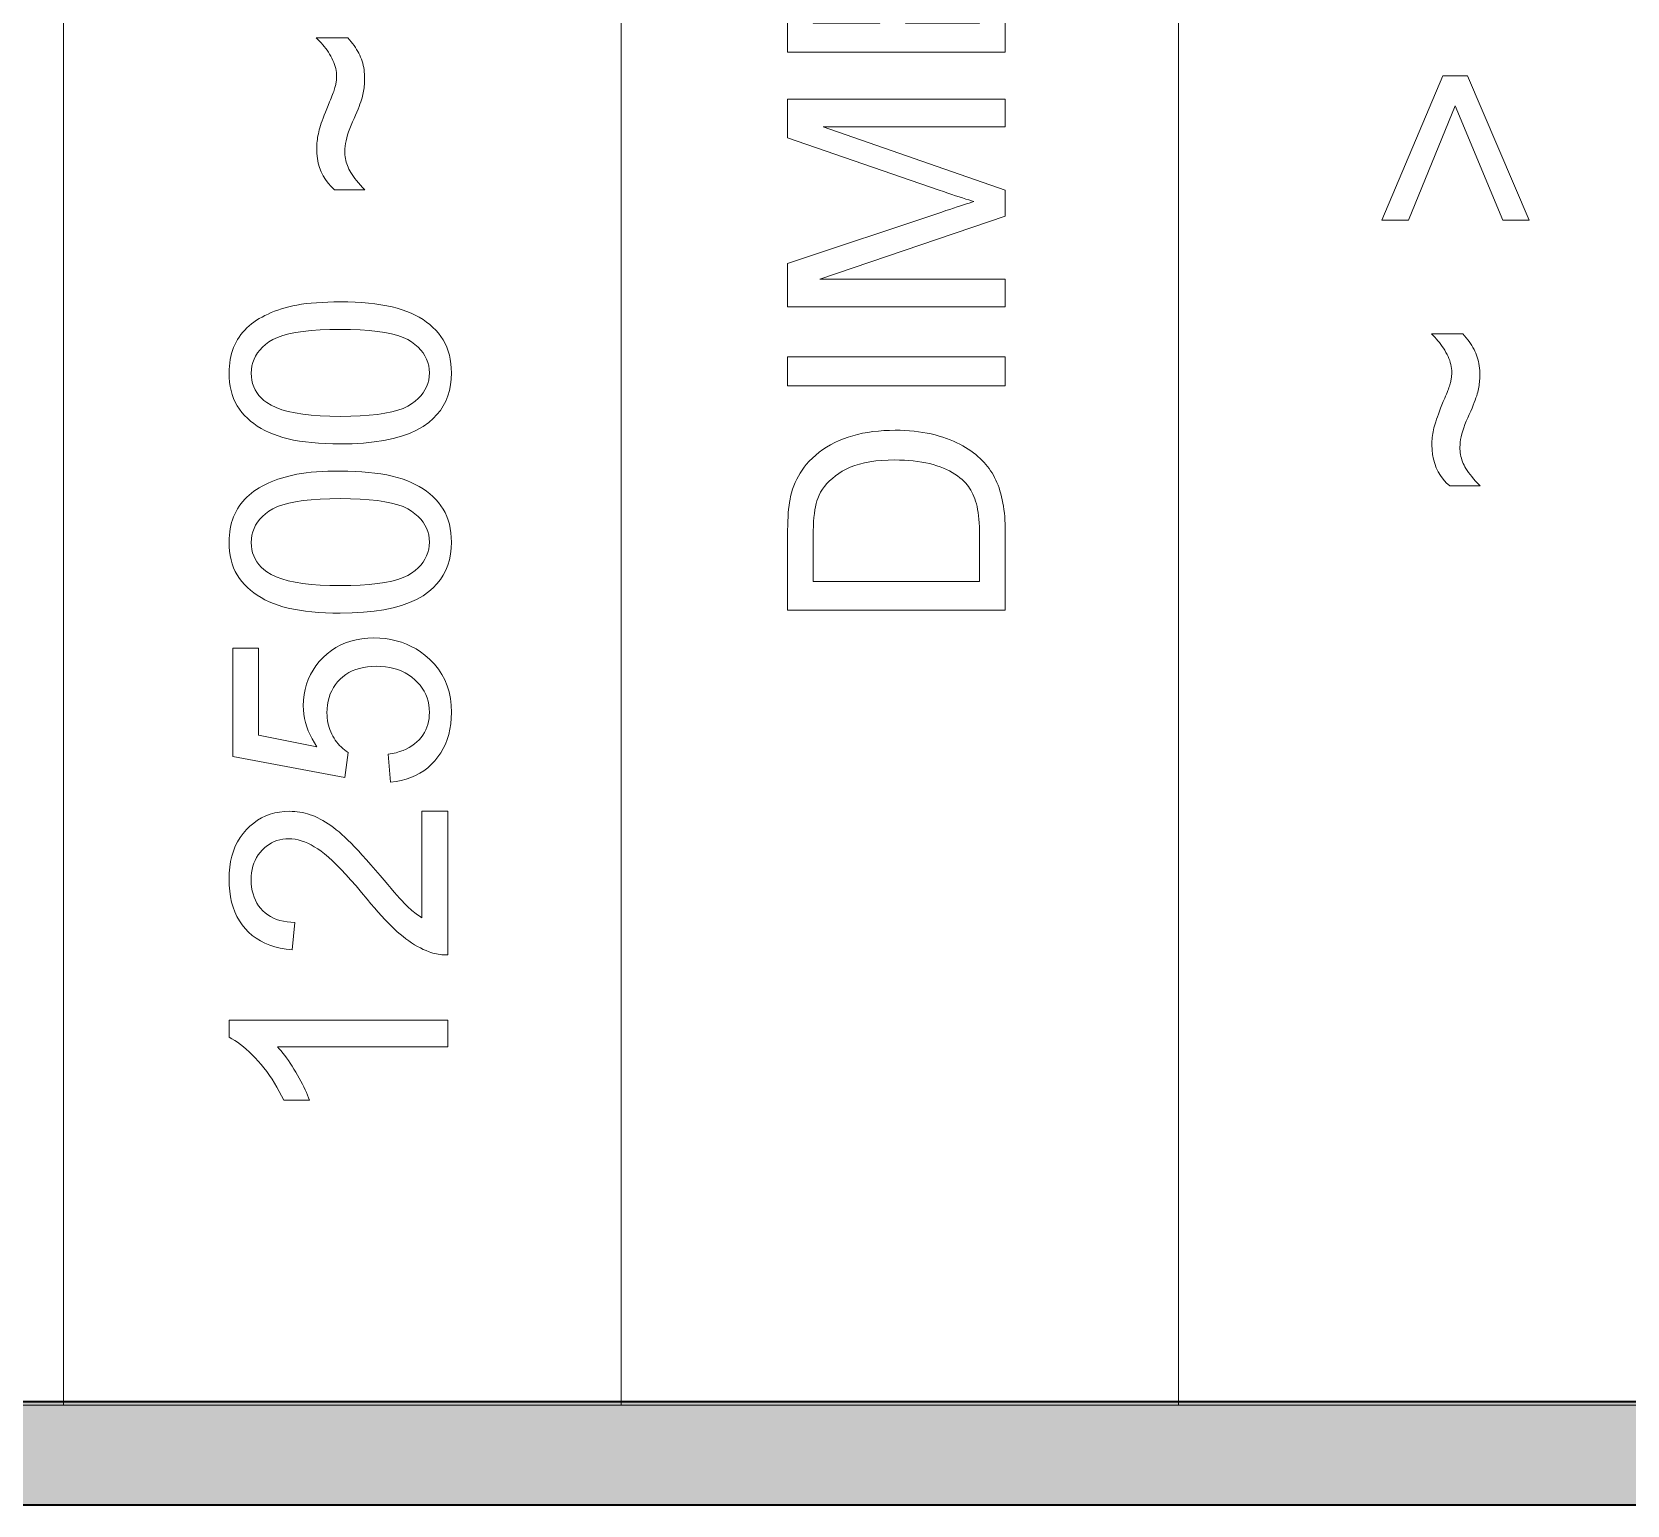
# Model space of a CAD drawing. Extents: x 23 to 417, y 3 to 294.
# Drawn here: x 210.13 to 217.45, y 9.76 to 16.53 of the extents above; entities that cross this region are included whole.
import ezdxf

# ---------------------------------------------------------------- set-up
doc = ezdxf.new("R2010")
doc.units = 0

msp = doc.modelspace()

# ---------------------------------------------------------------- linework, layer by layer
at = {"color": 7, "lineweight": 13}
for p, q in [((210.2719, 10.2218), (210.2719, 50.2218)), ((212.8326, 10.2218), (212.8326, 50.2218)), ((215.3933, 10.2218), (215.3933, 50.2218)), ((176.422, 10.2218), (230.7576, 10.2218))]:
    msp.add_line(p, q, dxfattribs=at)
at = {"color": 7, "lineweight": 35}
for p, q in [((30.2375, 10.2375), (409.7625, 10.2375)), ((410.2375, 9.7625), (29.7625, 9.7625))]:
    msp.add_line(p, q, dxfattribs=at)
at = {"color": 7, "lineweight": 13}
for points in [[(214.5973, 16.4346), (213.5973, 16.4346), (213.5973, 17.1577), (213.7153, 17.1577), (213.7153, 16.5669), (214.0216, 16.5669), (214.0216, 17.1201), (214.1389, 17.1201), (214.1389, 16.5669), (214.4793, 16.5669), (214.4793, 17.1808), (214.5973, 17.1808)], [(211.6566, 15.8016), (211.5168, 15.8016), (211.5012, 15.8165), (211.4873, 15.8323), (211.475, 15.849), (211.4644, 15.8666), (211.4554, 15.8851), (211.448, 15.9046), (211.4423, 15.9249), (211.4382, 15.9461), (211.4357, 15.9682), (211.4349, 15.9912), (211.435, 15.9994), (211.4354, 16.0077), (211.436, 16.0161), (211.4368, 16.0246), (211.4379, 16.0332), (211.4392, 16.0418), (211.4408, 16.0505), (211.4426, 16.0593), (211.4446, 16.0682), (211.4469, 16.0772), (211.4495, 16.0865), (211.4526, 16.0967), (211.4561, 16.1076), (211.4602, 16.1193), (211.4647, 16.1317), (211.4697, 16.1449), (211.4751, 16.1589), (211.481, 16.1736), (211.4874, 16.1891), (211.4943, 16.2054), (211.4981, 16.2146), (211.5016, 16.2233), (211.5049, 16.2315), (211.5079, 16.2393), (211.5106, 16.2466), (211.5131, 16.2534), (211.5153, 16.2598), (211.5172, 16.2656), (211.5188, 16.2711), (211.5202, 16.276), (211.5214, 16.2807), (211.5224, 16.2854), (211.5233, 16.2902), (211.5241, 16.2949), (211.5248, 16.2996), (211.5253, 16.3044), (211.5258, 16.3091), (211.5261, 16.3139), (211.5263, 16.3186), (211.5263, 16.3234), (211.5261, 16.3323), (211.5253, 16.3413), (211.5239, 16.3503), (211.5221, 16.3594), (211.5197, 16.3685), (211.5168, 16.3777), (211.5133, 16.387), (211.5093, 16.3963), (211.5048, 16.4057), (211.4997, 16.4152), (211.4943, 16.4245), (211.4885, 16.4337), (211.4825, 16.4426), (211.4763, 16.4514), (211.4697, 16.4599), (211.4629, 16.4682), (211.4558, 16.4763), (211.4484, 16.4842), (211.4408, 16.4919), (211.4329, 16.4994), (211.5775, 16.4994), (211.5854, 16.4907), (211.593, 16.4819), (211.6, 16.4731), (211.6066, 16.4643), (211.6128, 16.4555), (211.6185, 16.4466), (211.6237, 16.4378), (211.6286, 16.4289), (211.6329, 16.42), (211.6368, 16.4111), (211.6403, 16.402), (211.6435, 16.3927), (211.6462, 16.3832), (211.6486, 16.3735), (211.6507, 16.3636), (211.6523, 16.3534), (211.6536, 16.343), (211.6545, 16.3324), (211.6551, 16.3215), (211.6552, 16.3104), (211.6552, 16.3023), (211.6549, 16.2942), (211.6544, 16.2862), (211.6537, 16.2783), (211.6529, 16.2705), (211.6518, 16.2627), (211.6506, 16.255), (211.6491, 16.2474), (211.6475, 16.2398), (211.6457, 16.2323), (211.6435, 16.2245), (211.6408, 16.2157), (211.6376, 16.2061), (211.6338, 16.1956), (211.6295, 16.1843), (211.6247, 16.172), (211.6193, 16.1589), (211.6134, 16.1449), (211.607, 16.1301), (211.6, 16.1143), (211.5931, 16.0984), (211.587, 16.0831), (211.5816, 16.0683), (211.5769, 16.054), (211.5729, 16.0402), (211.5696, 16.027), (211.5671, 16.0144), (211.5653, 16.0023), (211.5642, 15.9907), (211.5638, 15.9796), (211.564, 15.9709), (211.5646, 15.9624), (211.5655, 15.9539), (211.5668, 15.9455), (211.5685, 15.9372), (211.5706, 15.9291), (211.573, 15.921), (211.5759, 15.913), (211.579, 15.9052), (211.5826, 15.8974), (211.5867, 15.8895), (211.5916, 15.8813), (211.5971, 15.8726), (211.6035, 15.8636), (211.6105, 15.8542), (211.6183, 15.8444), (211.6268, 15.8343), (211.636, 15.8238), (211.6459, 15.8129)], [(216.7207, 16.3255), (217.0038, 15.6631), (216.8817, 15.6631), (216.6641, 16.1877), (216.4486, 15.6631), (216.3265, 15.6631), (216.6061, 16.3255)], [(214.5973, 15.2641), (213.5973, 15.2641), (213.5973, 15.4632), (214.3053, 15.6999), (214.3246, 15.7063), (214.3429, 15.7123), (214.3602, 15.718), (214.3765, 15.7233), (214.3918, 15.7283), (214.4061, 15.7329), (214.4194, 15.7371), (214.4317, 15.741), (214.443, 15.7445), (214.4533, 15.7477), (214.4419, 15.7513), (214.4295, 15.7553), (214.416, 15.7596), (214.4015, 15.7644), (214.386, 15.7695), (214.3694, 15.775), (214.3519, 15.7809), (214.3333, 15.7872), (214.3137, 15.7939), (214.293, 15.8009), (213.5973, 16.0403), (213.5973, 16.2184), (214.5973, 16.2184), (214.5973, 16.0908), (213.7603, 16.0908), (214.5973, 15.8002), (214.5973, 15.6808), (213.746, 15.3916), (214.5973, 15.3916)], [(211.5434, 14.6351), (211.5086, 14.6355), (211.4752, 14.6366), (211.4432, 14.6384), (211.4126, 14.641), (211.3833, 14.6443), (211.3555, 14.6483), (211.329, 14.653), (211.3039, 14.6585), (211.2802, 14.6647), (211.2579, 14.6716), (211.2368, 14.6793), (211.2166, 14.6877), (211.1975, 14.6967), (211.1793, 14.7065), (211.1622, 14.717), (211.146, 14.7282), (211.1308, 14.7401), (211.1166, 14.7527), (211.1034, 14.7661), (211.0911, 14.7801), (211.08, 14.7949), (211.07, 14.8104), (211.0612, 14.8266), (211.0536, 14.8436), (211.0471, 14.8614), (211.0419, 14.8798), (211.0378, 14.8991), (211.0348, 14.919), (211.0331, 14.9397), (211.0325, 14.9612), (211.0328, 14.9771), (211.0338, 14.9926), (211.0354, 15.0077), (211.0377, 15.0224), (211.0406, 15.0367), (211.0441, 15.0507), (211.0483, 15.0642), (211.0532, 15.0773), (211.0587, 15.0901), (211.0649, 15.1024), (211.0716, 15.1143), (211.079, 15.1258), (211.0869, 15.1369), (211.0954, 15.1476), (211.1044, 15.1578), (211.1141, 15.1676), (211.1243, 15.177), (211.135, 15.186), (211.1464, 15.1945), (211.1583, 15.2027), (211.1708, 15.2104), (211.1838, 15.2178), (211.1973, 15.2249), (211.2114, 15.2316), (211.226, 15.238), (211.2411, 15.244), (211.2568, 15.2497), (211.273, 15.2551), (211.2898, 15.2601), (211.307, 15.2647), (211.3252, 15.269), (211.3445, 15.2729), (211.3651, 15.2762), (211.3869, 15.2792), (211.4099, 15.2816), (211.4342, 15.2837), (211.4597, 15.2852), (211.4863, 15.2864), (211.5143, 15.287), (211.5434, 15.2873), (211.5779, 15.2869), (211.6111, 15.2858), (211.6429, 15.284), (211.6733, 15.2815), (211.7024, 15.2782), (211.7301, 15.2742), (211.7565, 15.2695), (211.7815, 15.2641), (211.8052, 15.258), (211.8275, 15.2511), (211.8486, 15.2435), (211.8688, 15.2352), (211.8879, 15.2262), (211.9061, 15.2165), (211.9233, 15.206), (211.9395, 15.1948), (211.9548, 15.1829), (211.969, 15.1703), (211.9823, 15.157), (211.9946, 15.143), (212.0058, 15.1282), (212.0159, 15.1127), (212.0247, 15.0964), (212.0324, 15.0794), (212.0389, 15.0616), (212.0442, 15.043), (212.0483, 15.0237), (212.0513, 15.0036), (212.053, 14.9828), (212.0536, 14.9612), (212.0526, 14.9329), (212.0495, 14.9058), (212.0443, 14.88), (212.037, 14.8554), (212.0277, 14.8321), (212.0163, 14.81), (212.0028, 14.7892), (211.9873, 14.7695), (211.9696, 14.7512), (211.9499, 14.7341), (211.9234, 14.7153), (211.8937, 14.6984), (211.8609, 14.6836), (211.825, 14.6707), (211.7859, 14.6599), (211.7437, 14.651), (211.6983, 14.644), (211.6498, 14.6391), (211.5982, 14.6361)], [(211.5434, 14.7613), (211.591, 14.7619), (211.6353, 14.7636), (211.6763, 14.7665), (211.714, 14.7706), (211.7484, 14.7757), (211.7796, 14.7821), (211.8074, 14.7896), (211.832, 14.7982), (211.8532, 14.808), (211.8711, 14.819), (211.8866, 14.8308), (211.9005, 14.8431), (211.9127, 14.856), (211.9233, 14.8694), (211.9323, 14.8834), (211.9396, 14.8978), (211.9453, 14.9129), (211.9494, 14.9284), (211.9518, 14.9446), (211.9527, 14.9612), (211.9518, 14.9778), (211.9494, 14.994), (211.9453, 15.0095), (211.9396, 15.0246), (211.9322, 15.039), (211.9232, 15.053), (211.9126, 15.0664), (211.9003, 15.0793), (211.8864, 15.0916), (211.8708, 15.1034), (211.8528, 15.1144), (211.8315, 15.1242), (211.807, 15.1328), (211.7791, 15.1403), (211.748, 15.1467), (211.7136, 15.1518), (211.676, 15.1559), (211.6351, 15.1588), (211.5909, 15.1605), (211.5434, 15.1611), (211.4957, 15.1605), (211.4512, 15.1588), (211.4101, 15.1559), (211.3724, 15.1518), (211.3379, 15.1467), (211.3067, 15.1403), (211.2789, 15.1328), (211.2544, 15.1242), (211.2332, 15.1144), (211.2153, 15.1034), (211.1999, 15.0916), (211.1861, 15.0792), (211.1739, 15.0663), (211.1633, 15.0528), (211.1544, 15.0387), (211.1471, 15.0241), (211.1414, 15.0089), (211.1373, 14.9931), (211.1349, 14.9767), (211.1341, 14.9598), (211.1348, 14.9433), (211.137, 14.9274), (211.1405, 14.9122), (211.1456, 14.8976), (211.152, 14.8838), (211.1599, 14.8706), (211.1692, 14.8581), (211.1799, 14.8463), (211.1921, 14.8352), (211.2057, 14.8248), (211.2256, 14.8127), (211.2485, 14.8019), (211.2745, 14.7924), (211.3036, 14.7842), (211.3358, 14.7772), (211.3712, 14.7715), (211.4096, 14.767), (211.4511, 14.7639), (211.4957, 14.762)], [(216.778, 14.4421), (216.6382, 14.4421), (216.6226, 14.457), (216.6087, 14.4728), (216.5965, 14.4895), (216.5858, 14.5071), (216.5768, 14.5257), (216.5694, 14.5451), (216.5637, 14.5654), (216.5596, 14.5866), (216.5572, 14.6087), (216.5563, 14.6317), (216.5565, 14.64), (216.5568, 14.6483), (216.5574, 14.6567), (216.5582, 14.6651), (216.5593, 14.6737), (216.5606, 14.6823), (216.5622, 14.691), (216.564, 14.6998), (216.566, 14.7087), (216.5683, 14.7177), (216.5709, 14.7271), (216.574, 14.7372), (216.5776, 14.7481), (216.5816, 14.7598), (216.5861, 14.7723), (216.5911, 14.7855), (216.5965, 14.7994), (216.6024, 14.8142), (216.6088, 14.8297), (216.6157, 14.8459), (216.6195, 14.8551), (216.623, 14.8638), (216.6263, 14.872), (216.6293, 14.8798), (216.632, 14.8871), (216.6345, 14.8939), (216.6367, 14.9003), (216.6386, 14.9062), (216.6402, 14.9116), (216.6416, 14.9165), (216.6428, 14.9212), (216.6438, 14.9259), (216.6447, 14.9307), (216.6455, 14.9354), (216.6462, 14.9401), (216.6468, 14.9449), (216.6472, 14.9496), (216.6475, 14.9544), (216.6477, 14.9592), (216.6477, 14.9639), (216.6475, 14.9728), (216.6467, 14.9818), (216.6454, 14.9908), (216.6435, 14.9999), (216.6411, 15.009), (216.6382, 15.0182), (216.6347, 15.0275), (216.6307, 15.0368), (216.6262, 15.0462), (216.6211, 15.0557), (216.6157, 15.0651), (216.61, 15.0742), (216.6039, 15.0832), (216.5977, 15.0919), (216.5911, 15.1004), (216.5843, 15.1088), (216.5772, 15.1169), (216.5698, 15.1248), (216.5622, 15.1324), (216.5543, 15.1399), (216.6989, 15.1399), (216.7069, 15.1312), (216.7144, 15.1224), (216.7214, 15.1136), (216.728, 15.1048), (216.7342, 15.096), (216.7399, 15.0872), (216.7452, 15.0783), (216.75, 15.0694), (216.7543, 15.0605), (216.7582, 15.0516), (216.7617, 15.0425), (216.7649, 15.0333), (216.7676, 15.0238), (216.77, 15.014), (216.7721, 15.0041), (216.7737, 14.9939), (216.775, 14.9835), (216.7759, 14.9729), (216.7765, 14.962), (216.7767, 14.951), (216.7766, 14.9428), (216.7763, 14.9347), (216.7758, 14.9267), (216.7751, 14.9188), (216.7743, 14.911), (216.7732, 14.9032), (216.772, 14.8955), (216.7706, 14.8879), (216.7689, 14.8803), (216.7671, 14.8729), (216.7649, 14.865), (216.7622, 14.8562), (216.759, 14.8466), (216.7552, 14.8361), (216.7509, 14.8248), (216.7461, 14.8125), (216.7407, 14.7994), (216.7348, 14.7854), (216.7284, 14.7706), (216.7214, 14.7549), (216.7145, 14.739), (216.7084, 14.7236), (216.703, 14.7088), (216.6983, 14.6945), (216.6943, 14.6808), (216.691, 14.6676), (216.6885, 14.6549), (216.6867, 14.6428), (216.6856, 14.6312), (216.6853, 14.6201), (216.6854, 14.6115), (216.686, 14.6029), (216.687, 14.5944), (216.6883, 14.586), (216.6899, 14.5778), (216.692, 14.5696), (216.6945, 14.5615), (216.6973, 14.5536), (216.7005, 14.5457), (216.704, 14.5379), (216.7081, 14.53), (216.713, 14.5218), (216.7186, 14.5131), (216.7249, 14.5041), (216.7319, 14.4947), (216.7397, 14.4849), (216.7482, 14.4748), (216.7574, 14.4643), (216.7673, 14.4534)], [(214.5973, 14.9025), (213.5973, 14.9025), (213.5973, 15.0349), (214.5973, 15.0349)], [(214.5973, 13.8712), (213.5973, 13.8712), (213.5973, 14.2156), (213.5974, 14.2384), (213.5979, 14.2601), (213.5986, 14.2806), (213.5996, 14.3001), (213.6009, 14.3185), (213.6024, 14.3357), (213.6043, 14.3519), (213.6064, 14.3669), (213.6089, 14.3808), (213.6116, 14.3937), (213.6159, 14.4106), (213.6208, 14.427), (213.6264, 14.443), (213.6326, 14.4584), (213.6394, 14.4733), (213.6469, 14.4877), (213.655, 14.5016), (213.6638, 14.515), (213.6732, 14.5279), (213.6832, 14.5403), (213.697, 14.5558), (213.7115, 14.5704), (213.7267, 14.5842), (213.7426, 14.5972), (213.7594, 14.6095), (213.7768, 14.6209), (213.795, 14.6316), (213.814, 14.6414), (213.8337, 14.6504), (213.8541, 14.6587), (213.8752, 14.6661), (213.8969, 14.6728), (213.9192, 14.6787), (213.9421, 14.6838), (213.9655, 14.6881), (213.9896, 14.6916), (214.0143, 14.6944), (214.0395, 14.6963), (214.0654, 14.6975), (214.0918, 14.6979), (214.1143, 14.6976), (214.1364, 14.6968), (214.1578, 14.6955), (214.1788, 14.6936), (214.1992, 14.6912), (214.2192, 14.6883), (214.2386, 14.6849), (214.2575, 14.6809), (214.2759, 14.6764), (214.2937, 14.6713), (214.311, 14.6658), (214.3277, 14.6601), (214.3438, 14.654), (214.3593, 14.6476), (214.3741, 14.6409), (214.3884, 14.634), (214.4021, 14.6267), (214.4151, 14.6191), (214.4275, 14.6113), (214.4394, 14.6031), (214.4506, 14.5947), (214.4614, 14.5861), (214.4717, 14.5774), (214.4816, 14.5685), (214.4909, 14.5595), (214.4997, 14.5503), (214.508, 14.541), (214.5159, 14.5315), (214.5232, 14.5218), (214.5301, 14.512), (214.5365, 14.5019), (214.5427, 14.4914), (214.5485, 14.4805), (214.554, 14.4692), (214.5592, 14.4574), (214.564, 14.4453), (214.5685, 14.4328), (214.5728, 14.4198), (214.5766, 14.4064), (214.5802, 14.3926), (214.5835, 14.3785), (214.5864, 14.3638), (214.5889, 14.3488), (214.5911, 14.3334), (214.593, 14.3175), (214.5945, 14.3013), (214.5957, 14.2846), (214.5966, 14.2675), (214.5971, 14.2499), (214.5973, 14.232)], [(211.5434, 13.8582), (211.5086, 13.8586), (211.4752, 13.8597), (211.4432, 13.8615), (211.4126, 13.864), (211.3833, 13.8673), (211.3555, 13.8713), (211.329, 13.8761), (211.3039, 13.8816), (211.2802, 13.8878), (211.2579, 13.8947), (211.2368, 13.9023), (211.2166, 13.9107), (211.1975, 13.9198), (211.1793, 13.9296), (211.1622, 13.9401), (211.146, 13.9513), (211.1308, 13.9632), (211.1166, 13.9758), (211.1034, 13.9891), (211.0911, 14.0032), (211.08, 14.0179), (211.07, 14.0334), (211.0612, 14.0497), (211.0536, 14.0667), (211.0471, 14.0844), (211.0419, 14.1029), (211.0378, 14.1221), (211.0348, 14.1421), (211.0331, 14.1628), (211.0325, 14.1843), (211.0328, 14.2002), (211.0338, 14.2157), (211.0354, 14.2308), (211.0377, 14.2455), (211.0406, 14.2598), (211.0441, 14.2737), (211.0483, 14.2873), (211.0532, 14.3004), (211.0587, 14.3131), (211.0649, 14.3255), (211.0716, 14.3374), (211.079, 14.3489), (211.0869, 14.36), (211.0954, 14.3706), (211.1044, 14.3809), (211.1141, 14.3907), (211.1243, 14.4001), (211.135, 14.4091), (211.1464, 14.4176), (211.1583, 14.4257), (211.1708, 14.4335), (211.1838, 14.4409), (211.1973, 14.4479), (211.2114, 14.4547), (211.226, 14.461), (211.2411, 14.4671), (211.2568, 14.4728), (211.273, 14.4781), (211.2898, 14.4831), (211.307, 14.4878), (211.3252, 14.4921), (211.3445, 14.4959), (211.3651, 14.4993), (211.3869, 14.5022), (211.4099, 14.5047), (211.4342, 14.5067), (211.4597, 14.5083), (211.4863, 14.5094), (211.5143, 14.5101), (211.5434, 14.5103), (211.5779, 14.51), (211.6111, 14.5089), (211.6429, 14.5071), (211.6733, 14.5045), (211.7024, 14.5013), (211.7301, 14.4973), (211.7565, 14.4926), (211.7815, 14.4872), (211.8052, 14.481), (211.8275, 14.4742), (211.8486, 14.4666), (211.8688, 14.4583), (211.8879, 14.4492), (211.9061, 14.4395), (211.9233, 14.4291), (211.9395, 14.4179), (211.9548, 14.406), (211.969, 14.3934), (211.9823, 14.3801), (211.9946, 14.366), (212.0058, 14.3513), (212.0159, 14.3357), (212.0247, 14.3195), (212.0324, 14.3024), (212.0389, 14.2846), (212.0442, 14.2661), (212.0483, 14.2467), (212.0513, 14.2267), (212.053, 14.2058), (212.0536, 14.1843), (212.0526, 14.156), (212.0495, 14.1289), (212.0443, 14.1031), (212.037, 14.0785), (212.0277, 14.0552), (212.0163, 14.0331), (212.0028, 14.0122), (211.9873, 13.9926), (211.9696, 13.9742), (211.9499, 13.9571), (211.9234, 13.9383), (211.8937, 13.9215), (211.8609, 13.9067), (211.825, 13.8938), (211.7859, 13.8829), (211.7437, 13.874), (211.6983, 13.8671), (211.6498, 13.8622), (211.5982, 13.8592)], [(214.4793, 14.0035), (214.4793, 14.217), (214.4791, 14.2364), (214.4785, 14.2549), (214.4776, 14.2725), (214.4763, 14.2893), (214.4747, 14.3052), (214.4726, 14.3203), (214.4702, 14.3346), (214.4675, 14.348), (214.4644, 14.3605), (214.4608, 14.3722), (214.457, 14.3832), (214.4529, 14.3938), (214.4484, 14.4039), (214.4437, 14.4135), (214.4387, 14.4227), (214.4333, 14.4315), (214.4277, 14.4398), (214.4218, 14.4476), (214.4155, 14.455), (214.409, 14.4619), (214.3993, 14.4711), (214.3889, 14.4799), (214.3779, 14.4882), (214.3662, 14.4962), (214.3538, 14.5037), (214.3409, 14.5109), (214.3272, 14.5176), (214.313, 14.5239), (214.298, 14.5298), (214.2825, 14.5352), (214.2662, 14.5402), (214.2493, 14.5447), (214.2318, 14.5486), (214.2135, 14.552), (214.1946, 14.5549), (214.175, 14.5573), (214.1547, 14.5591), (214.1337, 14.5604), (214.1121, 14.5612), (214.0898, 14.5615), (214.0591, 14.561), (214.0299, 14.5594), (214.0022, 14.5568), (213.9759, 14.5532), (213.951, 14.5486), (213.9277, 14.5429), (213.9057, 14.5362), (213.8852, 14.5285), (213.8662, 14.5198), (213.8486, 14.51), (213.8324, 14.4995), (213.8172, 14.4885), (213.8031, 14.4771), (213.7901, 14.4652), (213.7783, 14.4529), (213.7676, 14.4402), (213.7579, 14.427), (213.7494, 14.4134), (213.742, 14.3993), (213.7357, 14.3848), (213.7319, 14.3735), (213.7284, 14.3609), (213.7253, 14.347), (213.7227, 14.3319), (213.7204, 14.3154), (213.7186, 14.2976), (213.7171, 14.2786), (213.7161, 14.2582), (213.7155, 14.2365), (213.7153, 14.2136), (213.7153, 14.0035)], [(211.5434, 13.9844), (211.591, 13.985), (211.6353, 13.9867), (211.6763, 13.9896), (211.714, 13.9936), (211.7484, 13.9988), (211.7796, 14.0051), (211.8074, 14.0126), (211.832, 14.0213), (211.8532, 14.0311), (211.8711, 14.042), (211.8866, 14.0538), (211.9005, 14.0662), (211.9127, 14.079), (211.9233, 14.0925), (211.9323, 14.1064), (211.9396, 14.1209), (211.9453, 14.1359), (211.9494, 14.1515), (211.9518, 14.1676), (211.9527, 14.1843), (211.9518, 14.2009), (211.9494, 14.217), (211.9453, 14.2326), (211.9396, 14.2476), (211.9322, 14.2621), (211.9232, 14.2761), (211.9126, 14.2895), (211.9003, 14.3023), (211.8864, 14.3147), (211.8708, 14.3265), (211.8528, 14.3374), (211.8315, 14.3472), (211.807, 14.3559), (211.7791, 14.3634), (211.748, 14.3697), (211.7136, 14.3749), (211.676, 14.3789), (211.6351, 14.3818), (211.5909, 14.3835), (211.5434, 14.3841), (211.4957, 14.3835), (211.4512, 14.3818), (211.4101, 14.3789), (211.3724, 14.3749), (211.3379, 14.3697), (211.3067, 14.3634), (211.2789, 14.3559), (211.2544, 14.3472), (211.2332, 14.3374), (211.2153, 14.3265), (211.1999, 14.3147), (211.1861, 14.3023), (211.1739, 14.2893), (211.1633, 14.2758), (211.1544, 14.2618), (211.1471, 14.2471), (211.1414, 14.2319), (211.1373, 14.2161), (211.1349, 14.1998), (211.1341, 14.1829), (211.1348, 14.1663), (211.137, 14.1504), (211.1405, 14.1352), (211.1456, 14.1207), (211.152, 14.1068), (211.1599, 14.0937), (211.1692, 14.0812), (211.1799, 14.0694), (211.1921, 14.0583), (211.2057, 14.0478), (211.2256, 14.0358), (211.2485, 14.025), (211.2745, 14.0155), (211.3036, 14.0072), (211.3358, 14.0003), (211.3712, 13.9945), (211.4096, 13.9901), (211.4511, 13.9869), (211.4957, 13.985)], [(211.7746, 13.0813), (211.7637, 13.2102), (211.7821, 13.2134), (211.7995, 13.2174), (211.816, 13.2222), (211.8315, 13.2277), (211.8462, 13.234), (211.8598, 13.241), (211.8726, 13.2488), (211.8844, 13.2573), (211.8953, 13.2666), (211.9052, 13.2767), (211.9143, 13.2873), (211.9223, 13.2984), (211.9294, 13.3099), (211.9356, 13.3219), (211.9408, 13.3342), (211.9451, 13.347), (211.9484, 13.3603), (211.9508, 13.3739), (211.9522, 13.388), (211.9527, 13.4025), (211.952, 13.42), (211.95, 13.4369), (211.9466, 13.4533), (211.942, 13.4691), (211.9359, 13.4844), (211.9286, 13.4991), (211.9199, 13.5133), (211.9099, 13.527), (211.8985, 13.5401), (211.8858, 13.5526), (211.872, 13.5643), (211.8573, 13.5747), (211.8418, 13.5839), (211.8253, 13.5919), (211.808, 13.5986), (211.7899, 13.6042), (211.7708, 13.6085), (211.7509, 13.6115), (211.7301, 13.6134), (211.7085, 13.614), (211.6879, 13.6134), (211.6682, 13.6116), (211.6494, 13.6087), (211.6315, 13.6046), (211.6145, 13.5992), (211.5984, 13.5928), (211.5831, 13.5851), (211.5688, 13.5762), (211.5553, 13.5662), (211.5427, 13.555), (211.5312, 13.5428), (211.5208, 13.5299), (211.5117, 13.5163), (211.5038, 13.502), (211.4972, 13.4869), (211.4917, 13.471), (211.4875, 13.4545), (211.4844, 13.4372), (211.4826, 13.4192), (211.482, 13.4005), (211.4823, 13.3887), (211.4831, 13.3772), (211.4844, 13.3659), (211.4863, 13.3549), (211.4887, 13.344), (211.4917, 13.3335), (211.4952, 13.3231), (211.4992, 13.313), (211.5038, 13.3031), (211.5089, 13.2934), (211.5145, 13.2841), (211.5204, 13.2751), (211.5266, 13.2666), (211.5331, 13.2585), (211.5399, 13.2508), (211.547, 13.2435), (211.5545, 13.2366), (211.5623, 13.2301), (211.5704, 13.224), (211.5789, 13.2184), (211.5638, 13.1031), (211.0502, 13.1999), (211.0502, 13.6972), (211.1675, 13.6972), (211.1675, 13.2982), (211.4363, 13.2443), (211.4244, 13.2624), (211.4137, 13.2807), (211.4043, 13.2991), (211.3961, 13.3177), (211.3892, 13.3365), (211.3836, 13.3555), (211.3792, 13.3747), (211.376, 13.394), (211.3742, 13.4135), (211.3735, 13.4332), (211.3744, 13.459), (211.3772, 13.484), (211.3817, 13.5081), (211.388, 13.5315), (211.3962, 13.554), (211.4062, 13.5757), (211.418, 13.5965), (211.4316, 13.6166), (211.447, 13.6358), (211.4642, 13.6542), (211.4829, 13.6713), (211.5026, 13.6867), (211.5234, 13.7002), (211.5451, 13.7119), (211.5679, 13.7218), (211.5918, 13.7299), (211.6167, 13.7362), (211.6426, 13.7407), (211.6695, 13.7434), (211.6975, 13.7443), (211.7243, 13.7435), (211.7504, 13.7411), (211.7757, 13.7372), (211.8002, 13.7316), (211.8241, 13.7245), (211.8472, 13.7158), (211.8695, 13.7055), (211.8912, 13.6936), (211.912, 13.6802), (211.9322, 13.6652), (211.9553, 13.6452), (211.9759, 13.6239), (211.9941, 13.6011), (212.0099, 13.577), (212.0233, 13.5514), (212.0342, 13.5244), (212.0427, 13.4961), (212.0488, 13.4663), (212.0524, 13.4351), (212.0536, 13.4025), (212.0529, 13.3758), (212.0506, 13.35), (212.0467, 13.3252), (212.0414, 13.3014), (212.0345, 13.2786), (212.0261, 13.2569), (212.0162, 13.2361), (212.0047, 13.2163), (211.9917, 13.1976), (211.9772, 13.1798), (211.9614, 13.1633), (211.9447, 13.1483), (211.9269, 13.1347), (211.9081, 13.1226), (211.8884, 13.112), (211.8676, 13.1029), (211.8459, 13.0953), (211.8231, 13.0891), (211.7994, 13.0844)], [(211.9185, 12.9496), (212.0366, 12.9496), (212.0366, 12.2886), (212.0277, 12.2885), (212.019, 12.2888), (212.0103, 12.2893), (212.0016, 12.2903), (211.9931, 12.2915), (211.9846, 12.2931), (211.9762, 12.2951), (211.9678, 12.2974), (211.9595, 12.3), (211.9513, 12.3029), (211.9378, 12.3083), (211.9244, 12.3143), (211.911, 12.3208), (211.8976, 12.328), (211.8843, 12.3358), (211.871, 12.3442), (211.8578, 12.3532), (211.8446, 12.3628), (211.8314, 12.373), (211.8183, 12.3838), (211.805, 12.3954), (211.7913, 12.408), (211.7771, 12.4216), (211.7626, 12.4362), (211.7477, 12.4517), (211.7323, 12.4683), (211.7166, 12.4858), (211.7004, 12.5044), (211.6838, 12.5239), (211.6668, 12.5444), (211.6407, 12.576), (211.6156, 12.6054), (211.5916, 12.6327), (211.5688, 12.6579), (211.547, 12.681), (211.5264, 12.702), (211.5069, 12.7209), (211.4885, 12.7376), (211.4712, 12.7522), (211.455, 12.7647), (211.4395, 12.7756), (211.4241, 12.7854), (211.409, 12.794), (211.3939, 12.8014), (211.3791, 12.8077), (211.3644, 12.8129), (211.3499, 12.8169), (211.3355, 12.8198), (211.3214, 12.8215), (211.3074, 12.822), (211.293, 12.8215), (211.2791, 12.82), (211.2656, 12.8173), (211.2526, 12.8137), (211.2401, 12.809), (211.228, 12.8033), (211.2164, 12.7965), (211.2052, 12.7886), (211.1945, 12.7798), (211.1842, 12.7699), (211.1747, 12.7591), (211.1662, 12.7477), (211.1587, 12.7357), (211.1522, 12.723), (211.1466, 12.7098), (211.1421, 12.6958), (211.1386, 12.6813), (211.1361, 12.6661), (211.1346, 12.6502), (211.1341, 12.6338), (211.1346, 12.6164), (211.1362, 12.5997), (211.1389, 12.5838), (211.1426, 12.5685), (211.1474, 12.554), (211.1533, 12.5401), (211.1602, 12.527), (211.1682, 12.5146), (211.1772, 12.5029), (211.1873, 12.4919), (211.1984, 12.4818), (211.2102, 12.4727), (211.2229, 12.4647), (211.2364, 12.4577), (211.2507, 12.4518), (211.2659, 12.447), (211.2819, 12.4431), (211.2986, 12.4404), (211.3162, 12.4387), (211.3347, 12.438), (211.3217, 12.3118), (211.2941, 12.3151), (211.2679, 12.3199), (211.243, 12.326), (211.2195, 12.3336), (211.1973, 12.3427), (211.1764, 12.3532), (211.1569, 12.3651), (211.1388, 12.3784), (211.1219, 12.3932), (211.1065, 12.4094), (211.0924, 12.4269), (211.0798, 12.4455), (211.0687, 12.4653), (211.0591, 12.4863), (211.051, 12.5084), (211.0443, 12.5317), (211.0391, 12.5562), (211.0354, 12.5818), (211.0332, 12.6086), (211.0325, 12.6365), (211.0333, 12.6647), (211.0357, 12.6917), (211.0397, 12.7175), (211.0452, 12.742), (211.0524, 12.7654), (211.0612, 12.7876), (211.0716, 12.8086), (211.0835, 12.8284), (211.0971, 12.847), (211.1123, 12.8643), (211.1286, 12.8803), (211.1457, 12.8945), (211.1636, 12.9071), (211.1822, 12.918), (211.2016, 12.9273), (211.2218, 12.9348), (211.2427, 12.9407), (211.2644, 12.9449), (211.2869, 12.9474), (211.3101, 12.9482), (211.3221, 12.948), (211.334, 12.9473), (211.3459, 12.946), (211.3578, 12.9443), (211.3696, 12.9421), (211.3814, 12.9394), (211.3931, 12.9362), (211.4048, 12.9325), (211.4165, 12.9283), (211.4281, 12.9237), (211.4398, 12.9184), (211.4515, 12.9126), (211.4634, 12.906), (211.4755, 12.8989), (211.4876, 12.891), (211.4999, 12.8826), (211.5123, 12.8734), (211.5248, 12.8637), (211.5374, 12.8532), (211.5502, 12.8422), (211.5635, 12.83), (211.5778, 12.8164), (211.593, 12.8012), (211.6091, 12.7845), (211.6263, 12.7664), (211.6443, 12.7467), (211.6634, 12.7255), (211.6833, 12.7028), (211.7043, 12.6786), (211.7262, 12.6529), (211.7442, 12.6316), (211.7609, 12.6118), (211.7765, 12.5937), (211.7909, 12.5771), (211.804, 12.5622), (211.816, 12.5488), (211.8268, 12.5369), (211.8364, 12.5267), (211.8448, 12.5181), (211.8521, 12.511), (211.8587, 12.5048), (211.8653, 12.4989), (211.8719, 12.4932), (211.8786, 12.4876), (211.8852, 12.4823), (211.8919, 12.4773), (211.8985, 12.4724), (211.9052, 12.4678), (211.9119, 12.4634), (211.9185, 12.4592)], [(212.0366, 11.9898), (212.0366, 11.8671), (211.2542, 11.8671), (211.2626, 11.8579), (211.2711, 11.8482), (211.2795, 11.838), (211.288, 11.8272), (211.2964, 11.8158), (211.3049, 11.8039), (211.3134, 11.7915), (211.3218, 11.7784), (211.3303, 11.7649), (211.3387, 11.7508), (211.347, 11.7365), (211.3548, 11.7226), (211.3622, 11.7089), (211.3692, 11.6955), (211.3757, 11.6825), (211.3819, 11.6697), (211.3876, 11.6572), (211.3929, 11.645), (211.3977, 11.6331), (211.4022, 11.6215), (211.2835, 11.6215), (211.2736, 11.6418), (211.2633, 11.6617), (211.2526, 11.681), (211.2415, 11.6998), (211.2299, 11.718), (211.218, 11.7358), (211.2057, 11.753), (211.1929, 11.7697), (211.1797, 11.7859), (211.1662, 11.8016), (211.1524, 11.8165), (211.1388, 11.8306), (211.1252, 11.8438), (211.1117, 11.856), (211.0983, 11.8674), (211.085, 11.8779), (211.0717, 11.8874), (211.0585, 11.8961), (211.0455, 11.9039), (211.0325, 11.9107), (211.0325, 11.9898)]]:
    msp.add_lwpolyline(points, close=True, dxfattribs=at)
at = {"color": 7, "lineweight": 5}
msp.add_solid([(29.7625, 9.7625), (30.2375, 10.2375), (410.2375, 9.7625), (409.7625, 10.2375)], dxfattribs=at)

doc.saveas('drawing.dxf')
